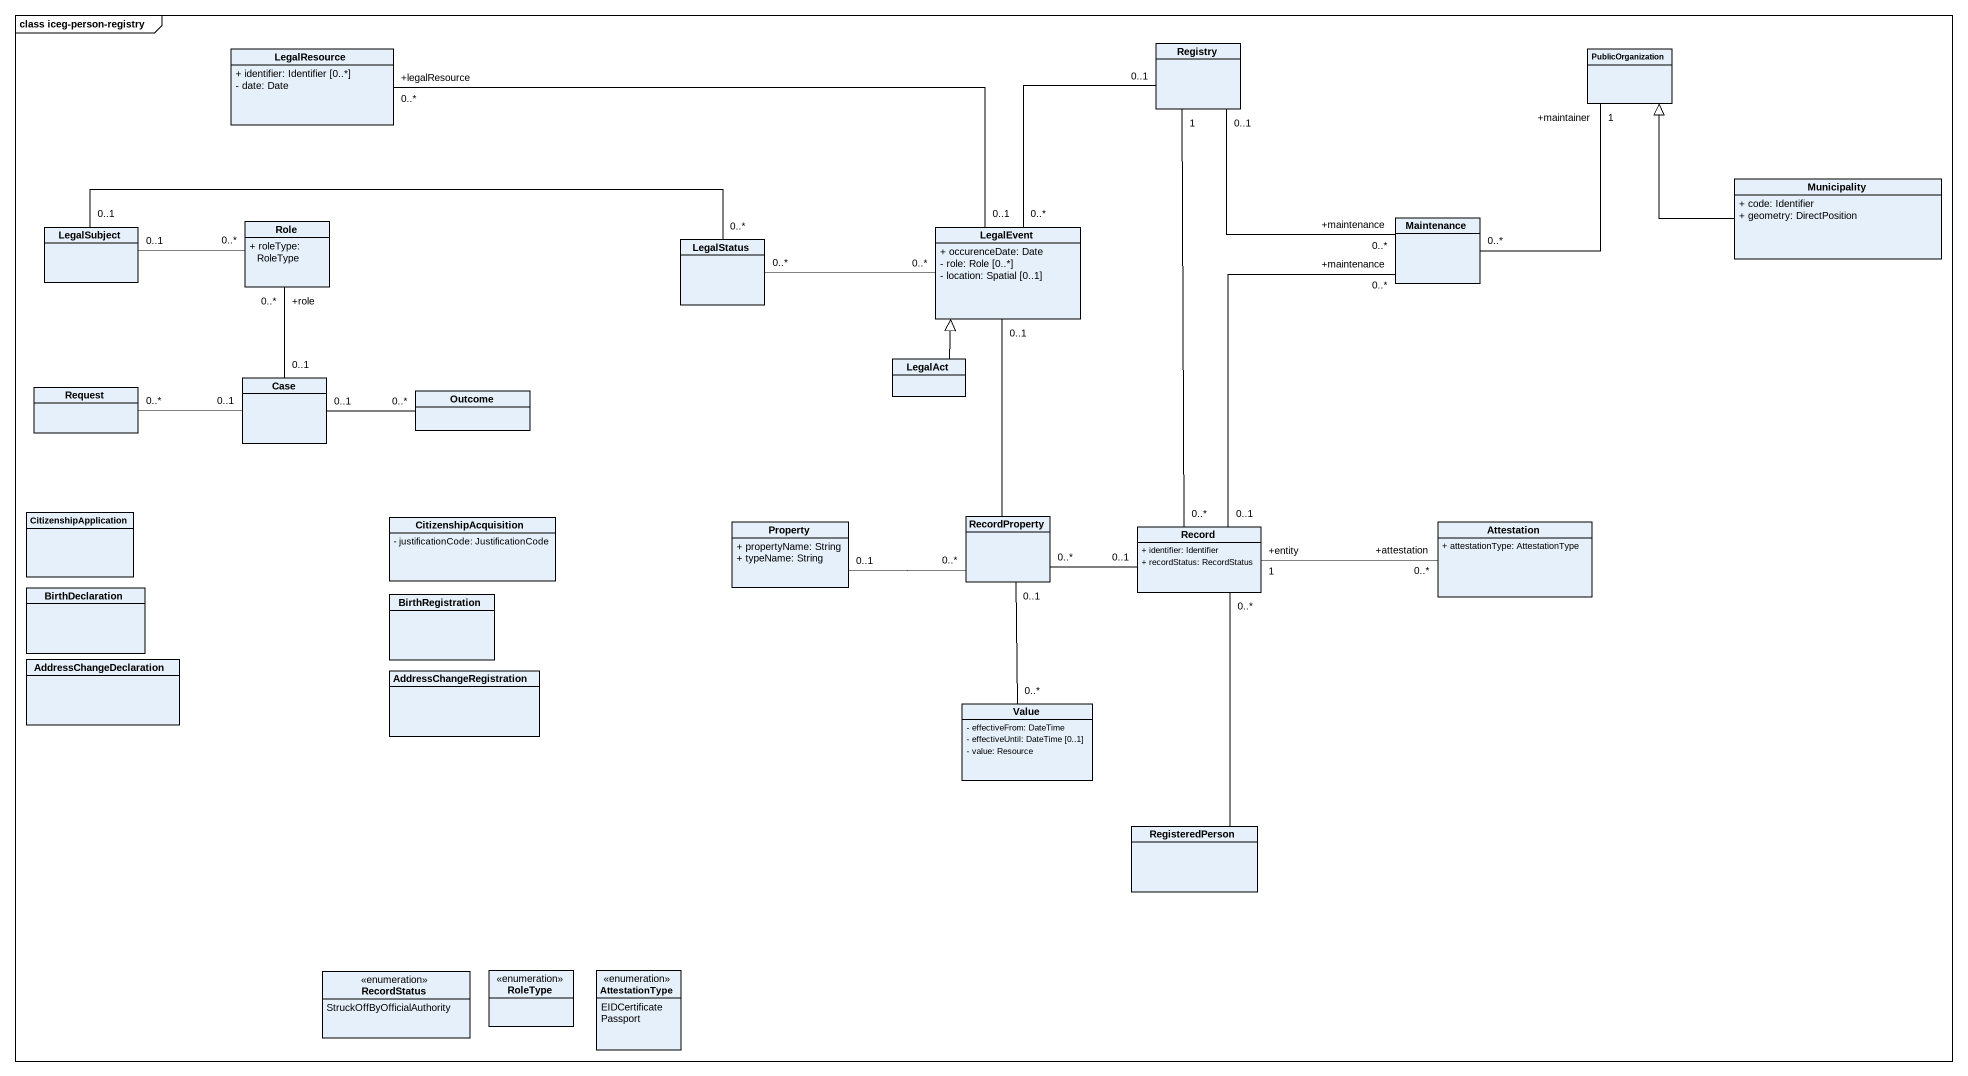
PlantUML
@startuml
mainframe class iceg-person-registry
hide circle
hide empty members
skinparam classAttributeIconSize 0
class LegalResource {
  + identifier: Identifier [0..*]
  - date: Date
}
class Registry
class PublicOrganization
class Municipality {
  + code: Identifier
  + geometry: DirectPosition
}
class LegalSubject
class Role {
  + roleType: RoleType
}
class LegalEvent {
  + occurenceDate: Date
  - role: Role [0..*]
  - location: Spatial [0..1]
}
class Maintenance
class LegalStatus
class Request
class Case
class Outcome
class LegalAct
class CitizenshipApplication
class CitizenshipAcquisition {
  - justificationCode: JustificationCode
}
class Property {
  + propertyName: String
  + typeName: String
}
class RecordProperty
class "Record" as Record_ {
  + identifier: Identifier
  + recordStatus: RecordStatus
}
class Attestation {
  + attestationType: AttestationType
}
class BirthDeclaration
class BirthRegistration
class AddressChangeDeclaration
class AddressChangeRegistration
class Value {
  - effectiveFrom: DateTime
  - effectiveUntil: DateTime [0..1]
  - value: Resource
}
class RegisteredPerson
enum RecordStatus {
  StruckOffByOfficialAuthority
}
enum RoleType
enum AttestationType {
  EIDCertificate
  Passport
}
Registry "0..1" -- "0..*" LegalEvent
Municipality -up-|> PublicOrganization
LegalSubject "0..1" -right- "0..*" Role
LegalSubject "0..1" -right- "0..*" LegalStatus
LegalEvent "0..1" -left- "+legalResource\n0..*" LegalResource
Maintenance "+maintenance\n0..*" -up- "0..1" Registry
Maintenance "0..*" -up- "+maintainer\n1" PublicOrganization
LegalStatus "0..*" -right- "0..*" LegalEvent
Case "0..1" -up- "+role\n0..*" Role
Case "0..1" -left- "0..*" Request
Case "0..1" -right- "0..*" Outcome
LegalAct -up-|> LegalEvent
Property "0..1" -right- "0..*" RecordProperty
RecordProperty -up- "0..1" LegalEvent
RecordProperty "0..1" -- "0..*" Value
Record_ "0..*" -up- "1" Registry
Record_ "0..1" -up- "+maintenance\n0..*" Maintenance
Record_ "0..1" -left- "0..*" RecordProperty
Record_ "+entity\n1" -right- "+attestation\n0..*" Attestation
RegisteredPerson -up- "0..*" Record_
@enduml
